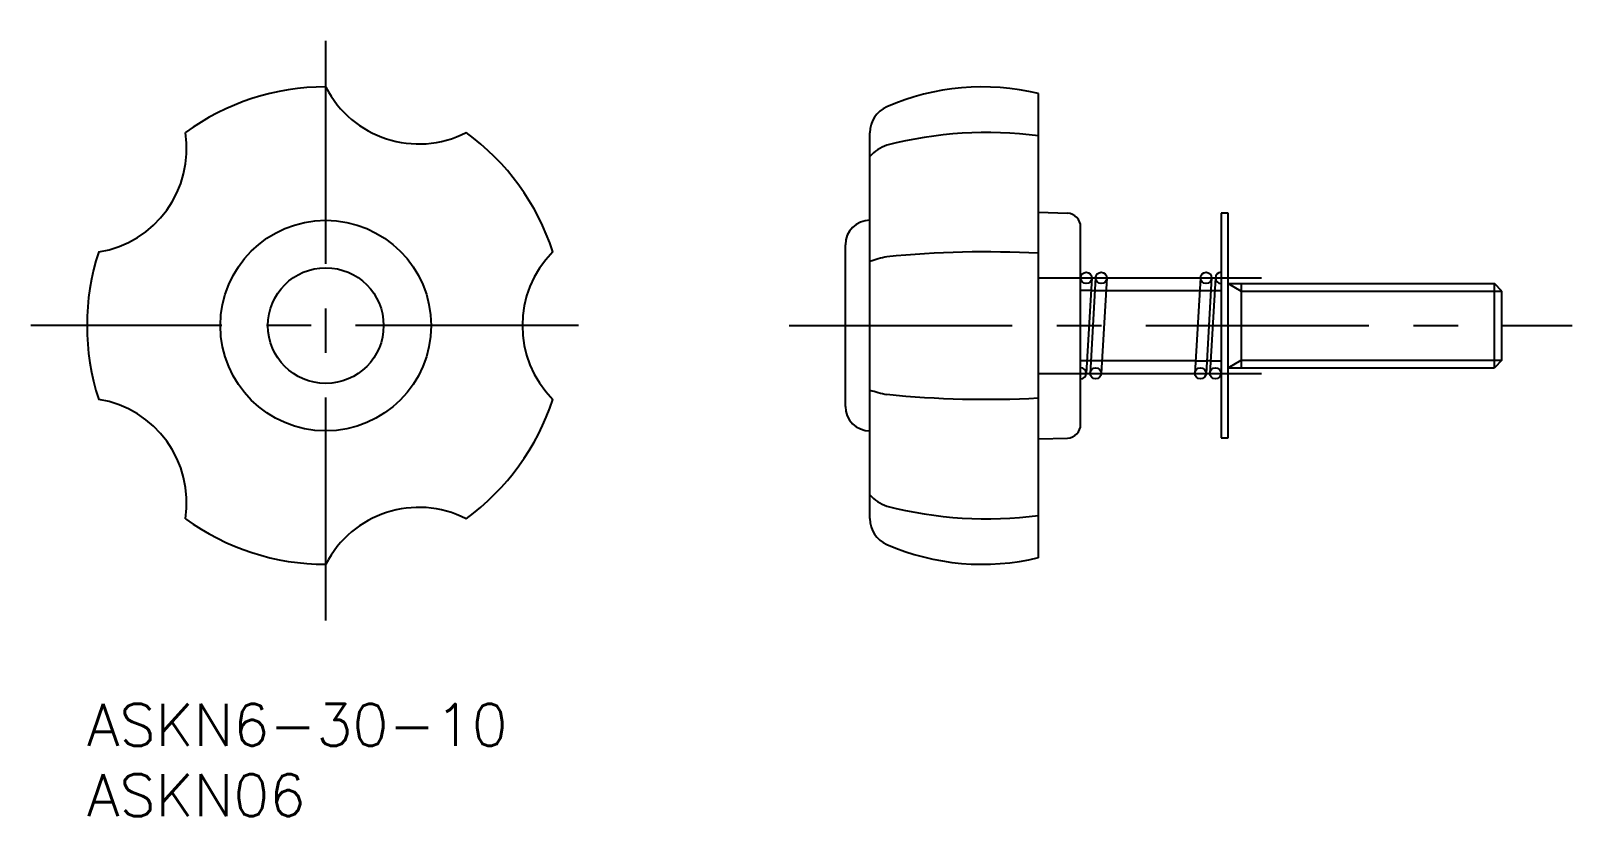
# Model space of a CAD drawing. Extents: x -4 to 106, y -8 to 48.
import ezdxf

# ---------------------------------------------------------------- set-up
doc = ezdxf.new("R2010")
doc.units = 0
doc.header["$LTSCALE"] = 0.5
doc.linetypes.add('CENTER', pattern=[50.8, 31.75, -6.35, 6.35, -6.35])
doc.linetypes.add('DASHED', pattern=[19.05, 12.7, -6.35])
for name, color, linetype in [('MSM_CENTER', 1, 'CENTER'), ('MSM_CONTINUOUS', 7, 'CONTINUOUS'), ('MSM_DASHED', 4, 'DASHED'), ('MSM_NARROW', 5, 'CONTINUOUS'), ('MSM_PART_NUMBER', 7, 'CONTINUOUS')]:
    doc.layers.add(name, color=color, linetype=linetype)
doc.styles.get("Standard").update_dxf_attribs({"font": 'txt.shx', "height": 3, "bigfont": 'bigfont.shx'})

# ---------------------------------------------------------------- blocks, each defined once
blk = doc.blocks.new('*U4')
at = {"layer": 'MSM_PART_NUMBER'}
blk.add_text('ASKN6-30-10', height=3, dxfattribs=at).set_placement((0, -3))
blk = doc.blocks.new('*U5')
at = {"layer": 'MSM_PART_NUMBER'}
blk.add_text('ASKN06', height=3, dxfattribs=at).set_placement((0, -8))

msp = doc.modelspace()

# ---------------------------------------------------------------- linework, layer by layer
at = {"layer": 'MSM_CENTER'}
for p, q in [((17, 5.94), (17, 47.94)), ((67.75, 30.34), (86.25, 30.34)), ((35, 26.94), (-4, 26.94)), ((50, 26.94), (105.75, 26.94)), ((67.75, 23.54), (86.25, 23.54))]:
    msp.add_line(p, q, dxfattribs=at)
at = {"layer": 'MSM_CONTINUOUS'}
for p, q in [((67.75, 10.41), (67.75, 43.46)), ((55.75, 13.19), (55.75, 40.68)), ((67.75, 35.01), (69.81, 34.96)), ((80.75, 34.94), (80.75, 18.94)), ((81.25, 34.94), (80.75, 34.94)), ((81.25, 18.94), (81.25, 34.94)), ((70.75, 19.91), (70.75, 33.96)), ((54, 21.19), (54, 32.69)), ((71.55, 30.34), (71.15, 23.54)), ((71.82, 30.34), (71.42, 23.54)), ((72.62, 30.34), (72.22, 23.54)), ((79.28, 30.34), (78.88, 23.54)), ((80.08, 30.34), (79.68, 23.54)), ((80.35, 30.34), (79.95, 23.54)), ((81.25, 29.94), (100.21, 29.94)), ((82.19, 29.94), (82.19, 23.94)), ((100.21, 23.94), (100.21, 29.94)), ((100.75, 29.39), (100.21, 29.94)), ((71.5, 29.44), (71.76, 29.44)), ((72.56, 29.44), (79.23, 29.44)), ((80.03, 29.44), (80.3, 29.44)), ((100.75, 24.48), (100.75, 29.39)), ((71.47, 24.44), (71.2, 24.44)), ((78.94, 24.44), (72.27, 24.44)), ((80, 24.44), (79.74, 24.44)), ((100.75, 24.48), (100.21, 23.94)), ((81.25, 23.94), (100.21, 23.94)), ((69.81, 18.91), (67.75, 18.86)), ((80.75, 18.94), (81.25, 18.94))]:
    msp.add_line(p, q, dxfattribs=at)
for centre, radius in [((17, 26.94), 7.5), ((17, 26.94), 4.12), ((71.15, 30.34), 0.4), ((72.22, 30.34), 0.4), ((79.68, 30.34), 0.4), ((71.82, 23.54), 0.4), ((79.28, 23.54), 0.4), ((80.35, 23.54), 0.4)]:
    msp.add_circle(centre, radius, dxfattribs=at)
for centre, radius, start, end in [((17, 26.94), 17, 90, 126), ((23.63, 47.33), 7.45, 207.1495, 296.8505), ((63.75, 26.94), 17, 76.391, 113.5782), ((57.75, 40.68), 2, 113.5782, 180), ((-0.35, 39.54), 7.45, 279.1495, 8.8505), ((17, 26.94), 17, 18, 54), ((64.06, 12.15), 28.54, 82.5661, 104.4226), ((57.95, 37), 2.97, 109.7427, 137.9055), ((55.75, 32.69), 1.75, 90, 180), ((69.75, 33.96), 1, 0, 86.4537), ((17, 26.94), 17, 162, 198), ((38.45, 26.94), 7.45, 135.1495, 224.8505), ((59.12, 21.33), 10.73, 101.6653, 108.3048), ((64.01, -38.11), 70.3, 86.9541, 95.767), ((80.75, 30.34), 0.4, 90, 270), ((70.75, 23.54), 0.4, 270, 90), ((59.12, 32.54), 10.73, 251.6952, 258.3347), ((64.01, 91.99), 70.3, 264.233, 273.0459), ((-0.35, 14.33), 7.45, 351.1495, 80.8505), ((17, 26.94), 17, 306, 342), ((55.75, 21.19), 1.75, 180, 270), ((69.75, 19.91), 1, 273.5463, 0), ((57.95, 16.87), 2.97, 222.0945, 250.2573), ((17, 26.94), 17, 234, 270), ((23.63, 6.54), 7.45, 63.1495, 152.8505), ((57.75, 13.19), 2, 180, 246.4218), ((64.06, 41.72), 28.54, 255.5774, 277.4339), ((63.75, 26.94), 17, 246.4218, 283.609)]:
    msp.add_arc(centre, radius, start, end, dxfattribs=at)
at = {"layer": 'MSM_DASHED'}
for p, q in [((71.5, 29.44), (70.75, 29.44)), ((71.76, 29.44), (72.56, 29.44)), ((79.23, 29.44), (80.03, 29.44)), ((80.3, 29.44), (80.75, 29.44)), ((71.2, 24.44), (70.75, 24.44)), ((72.27, 24.44), (71.47, 24.44)), ((78.94, 24.44), (79.74, 24.44)), ((80, 24.44), (80.75, 24.44))]:
    msp.add_line(p, q, dxfattribs=at)
at = {"layer": 'MSM_NARROW'}
for p, q in [((81.25, 29.94), (82.19, 29.39)), ((82.19, 29.39), (100.75, 29.39)), ((81.25, 23.94), (82.19, 24.48)), ((82.19, 24.48), (100.75, 24.48))]:
    msp.add_line(p, q, dxfattribs=at)

# ---------------------------------------------------------------- block references
at = {"layer": 'MSM_CONTINUOUS'}
for name in ['*U4', '*U5']:
    msp.add_blockref(name, (0, 0), dxfattribs=at)

doc.saveas('drawing.dxf')
